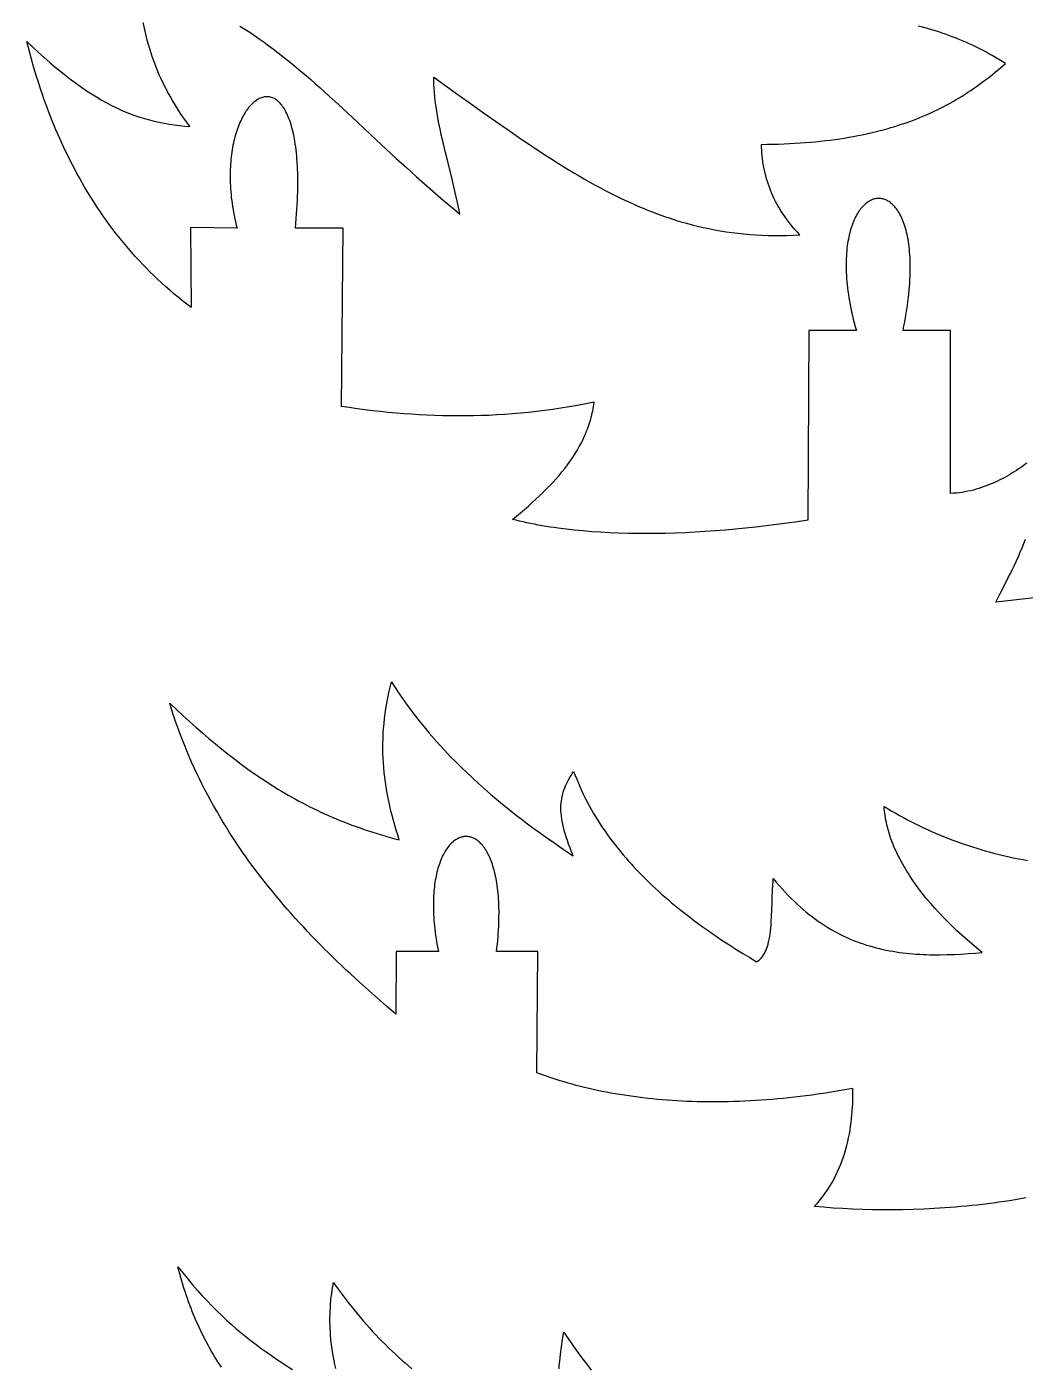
# Model space of a CAD drawing. Extents: x 2 to 372, y 3 to 246.
# Drawn here: x 107.7 to 151, y 124.4 to 182.4 of the extents above; entities that cross this region are included whole.
import ezdxf

# ---------------------------------------------------------------- set-up
doc = ezdxf.new("R2010")
doc.units = 0
doc.layers.add('Vetor', color=1, linetype='CONTINUOUS')

msp = doc.modelspace()

# ---------------------------------------------------------------- linework, layer by layer
at = {"layer": 'Vetor'}
for points in [[(151.059, 163.535), (150.972, 163.47), (150.883, 163.405), (150.792, 163.34), (150.698, 163.276), (150.603, 163.213), (150.506, 163.151), (150.407, 163.09), (150.306, 163.029), (150.203, 162.97), (150.099, 162.912), (149.993, 162.856), (149.886, 162.801), (149.777, 162.748), (149.666, 162.697), (149.554, 162.647), (149.441, 162.6), (149.327, 162.555), (149.211, 162.512), (149.095, 162.471), (148.977, 162.433), (148.858, 162.398), (148.739, 162.365), (148.618, 162.335), (148.496, 162.308), (148.374, 162.284), (148.251, 162.264), (148.128, 162.247), (148.003, 162.233), (147.879, 162.223), (147.753, 162.216), (147.753, 169.284), (145.691, 169.284), (145.729, 169.473), (145.764, 169.658), (145.797, 169.84), (145.827, 170.019), (145.855, 170.194), (145.88, 170.366), (145.902, 170.535), (145.922, 170.7), (145.94, 170.863), (145.955, 171.022), (145.969, 171.177), (145.98, 171.33), (145.988, 171.479), (145.995, 171.625), (145.999, 171.767), (146.002, 171.907), (146.002, 172.043), (146.001, 172.176), (145.997, 172.306), (145.992, 172.433), (145.984, 172.556), (145.975, 172.677), (145.965, 172.794), (145.952, 172.908), (145.938, 173.019), (145.922, 173.127), (145.905, 173.232), (145.886, 173.333), (145.865, 173.432), (145.843, 173.527), (145.82, 173.619), (145.795, 173.709), (145.769, 173.795), (145.742, 173.878), (145.713, 173.958), (145.684, 174.035), (145.653, 174.109), (145.621, 174.18), (145.588, 174.248), (145.553, 174.313), (145.518, 174.375), (145.482, 174.434), (145.446, 174.49), (145.408, 174.543), (145.369, 174.593), (145.33, 174.64), (145.29, 174.684), (145.249, 174.726), (145.208, 174.764), (145.166, 174.799), (145.124, 174.832), (145.081, 174.861), (145.037, 174.888), (144.994, 174.912), (144.949, 174.933), (144.905, 174.951), (144.86, 174.966), (144.815, 174.978), (144.77, 174.988), (144.725, 174.995), (144.679, 174.998), (144.633, 174.999), (144.588, 174.998), (144.542, 174.993), (144.497, 174.986), (144.452, 174.976), (144.406, 174.963), (144.361, 174.947), (144.317, 174.929), (144.272, 174.908), (144.228, 174.884), (144.184, 174.857), (144.141, 174.828), (144.098, 174.796), (144.055, 174.761), (144.014, 174.724), (143.972, 174.684), (143.932, 174.641), (143.892, 174.595), (143.852, 174.547), (143.814, 174.496), (143.776, 174.443), (143.739, 174.387), (143.703, 174.328), (143.668, 174.267), (143.634, 174.203), (143.601, 174.137), (143.569, 174.068), (143.539, 173.996), (143.509, 173.922), (143.48, 173.845), (143.453, 173.766), (143.427, 173.684), (143.403, 173.6), (143.379, 173.513), (143.358, 173.423), (143.337, 173.331), (143.318, 173.237), (143.301, 173.14), (143.285, 173.041), (143.271, 172.939), (143.259, 172.834), (143.248, 172.727), (143.239, 172.618), (143.232, 172.507), (143.226, 172.392), (143.223, 172.276), (143.221, 172.157), (143.222, 172.036), (143.224, 171.912), (143.229, 171.786), (143.236, 171.657), (143.245, 171.526), (143.256, 171.393), (143.269, 171.257), (143.284, 171.119), (143.302, 170.979), (143.323, 170.836), (143.345, 170.692), (143.37, 170.544), (143.398, 170.395), (143.428, 170.243), (143.461, 170.089), (143.496, 169.932), (143.534, 169.774), (143.575, 169.613), (143.619, 169.45), (143.665, 169.284), (141.603, 169.284), (141.567, 161.057), (141.113, 160.988), (140.66, 160.924), (140.208, 160.864), (139.758, 160.808), (139.31, 160.757), (138.864, 160.709), (138.42, 160.666), (137.978, 160.627), (137.54, 160.593), (137.104, 160.563), (136.672, 160.537), (136.243, 160.516), (135.817, 160.499), (135.396, 160.487), (134.979, 160.48), (134.566, 160.477), (134.158, 160.478), (133.755, 160.485), (133.357, 160.496), (132.964, 160.512), (132.577, 160.533), (132.196, 160.559), (131.821, 160.589), (131.453, 160.625), (131.09, 160.666), (130.735, 160.711), (130.56, 160.736), (130.387, 160.762), (130.215, 160.789), (130.046, 160.818), (129.878, 160.848), (129.712, 160.879), (129.549, 160.911), (129.387, 160.945), (129.227, 160.98), (129.069, 161.016), (128.913, 161.054), (128.76, 161.093), (128.937, 161.238), (129.11, 161.383), (129.281, 161.527), (129.448, 161.672), (129.611, 161.817), (129.771, 161.962), (129.926, 162.108), (130.078, 162.254), (130.226, 162.401), (130.37, 162.549), (130.51, 162.697), (130.646, 162.846), (130.777, 162.996), (130.903, 163.147), (131.025, 163.3), (131.143, 163.453), (131.256, 163.608), (131.363, 163.765), (131.466, 163.923), (131.564, 164.083), (131.656, 164.244), (131.744, 164.408), (131.826, 164.573), (131.902, 164.741), (131.938, 164.825), (131.973, 164.91), (132.006, 164.996), (132.038, 165.082), (132.069, 165.169), (132.098, 165.257), (132.125, 165.345), (132.151, 165.433), (132.176, 165.523), (132.199, 165.613), (132.22, 165.703), (132.241, 165.795), (132.259, 165.887), (132.276, 165.98), (132.291, 166.073), (132.305, 166.167), (131.94, 166.096), (131.578, 166.03), (131.219, 165.968), (130.862, 165.911), (130.508, 165.859), (130.156, 165.811), (129.806, 165.768), (129.458, 165.73), (129.112, 165.695), (128.767, 165.665), (128.424, 165.64), (128.083, 165.618), (127.743, 165.601), (127.404, 165.588), (127.066, 165.579), (126.729, 165.574), (126.393, 165.573), (126.057, 165.575), (125.722, 165.582), (125.387, 165.592), (125.052, 165.606), (124.718, 165.624), (124.383, 165.645), (124.048, 165.669), (123.712, 165.698), (123.377, 165.729), (123.04, 165.764), (122.703, 165.802), (122.365, 165.843), (122.025, 165.888), (121.685, 165.935), (121.343, 165.986), (121.415, 173.706), (119.353, 173.706), (119.372, 173.917), (119.389, 174.124), (119.404, 174.326), (119.417, 174.524), (119.428, 174.717), (119.437, 174.906), (119.444, 175.091), (119.449, 175.271), (119.452, 175.447), (119.454, 175.619), (119.453, 175.787), (119.451, 175.95), (119.448, 176.109), (119.442, 176.264), (119.435, 176.415), (119.427, 176.562), (119.417, 176.705), (119.405, 176.844), (119.392, 176.979), (119.377, 177.11), (119.361, 177.237), (119.344, 177.36), (119.325, 177.479), (119.305, 177.594), (119.284, 177.706), (119.261, 177.813), (119.237, 177.917), (119.212, 178.017), (119.186, 178.113), (119.159, 178.206), (119.131, 178.295), (119.101, 178.38), (119.071, 178.462), (119.04, 178.54), (119.008, 178.615), (118.975, 178.686), (118.941, 178.753), (118.906, 178.817), (118.87, 178.878), (118.834, 178.935), (118.797, 178.989), (118.759, 179.039), (118.721, 179.086), (118.682, 179.13), (118.643, 179.17), (118.603, 179.207), (118.562, 179.241), (118.521, 179.272), (118.48, 179.299), (118.438, 179.324), (118.395, 179.345), (118.353, 179.363), (118.31, 179.378), (118.267, 179.39), (118.223, 179.399), (118.18, 179.405), (118.136, 179.407), (118.092, 179.407), (118.049, 179.405), (118.005, 179.399), (117.961, 179.39), (117.917, 179.379), (117.873, 179.364), (117.829, 179.347), (117.785, 179.327), (117.742, 179.305), (117.698, 179.279), (117.655, 179.252), (117.613, 179.221), (117.57, 179.188), (117.528, 179.152), (117.486, 179.114), (117.445, 179.073), (117.404, 179.029), (117.363, 178.983), (117.323, 178.935), (117.284, 178.884), (117.245, 178.831), (117.207, 178.775), (117.169, 178.717), (117.132, 178.657), (117.096, 178.595), (117.061, 178.53), (117.026, 178.463), (116.992, 178.394), (116.959, 178.322), (116.927, 178.249), (116.896, 178.173), (116.866, 178.095), (116.837, 178.015), (116.809, 177.933), (116.782, 177.849), (116.756, 177.763), (116.731, 177.675), (116.708, 177.585), (116.685, 177.494), (116.664, 177.4), (116.644, 177.304), (116.626, 177.207), (116.609, 177.108), (116.593, 177.007), (116.579, 176.904), (116.566, 176.8), (116.554, 176.693), (116.545, 176.586), (116.536, 176.476), (116.53, 176.365), (116.524, 176.252), (116.521, 176.138), (116.519, 176.022), (116.519, 175.905), (116.521, 175.786), (116.525, 175.666), (116.53, 175.544), (116.538, 175.421), (116.547, 175.297), (116.558, 175.171), (116.572, 175.044), (116.587, 174.916), (116.604, 174.786), (116.623, 174.655), (116.645, 174.523), (116.669, 174.39), (116.694, 174.255), (116.723, 174.12), (116.753, 173.983), (116.786, 173.845), (116.821, 173.706), (114.795, 173.743), (114.837, 170.271), (114.643, 170.419), (114.453, 170.568), (114.266, 170.72), (114.082, 170.872), (113.901, 171.027), (113.724, 171.183), (113.549, 171.341), (113.377, 171.5), (113.209, 171.661), (113.043, 171.824), (112.88, 171.988), (112.72, 172.153), (112.564, 172.32), (112.409, 172.488), (112.258, 172.657), (112.11, 172.828), (111.964, 172.999), (111.821, 173.172), (111.681, 173.347), (111.543, 173.522), (111.408, 173.698), (111.276, 173.876), (111.146, 174.055), (111.019, 174.234), (110.894, 174.414), (110.772, 174.596), (110.652, 174.778), (110.535, 174.961), (110.42, 175.145), (110.308, 175.33), (110.198, 175.515), (110.09, 175.701), (109.985, 175.888), (109.882, 176.075), (109.781, 176.263), (109.682, 176.451), (109.586, 176.64), (109.492, 176.83), (109.399, 177.02), (109.309, 177.21), (109.221, 177.401), (109.135, 177.592), (109.052, 177.783), (108.97, 177.974), (108.89, 178.166), (108.812, 178.358), (108.736, 178.55), (108.661, 178.742), (108.589, 178.934), (108.518, 179.126), (108.45, 179.318), (108.383, 179.51), (108.317, 179.703), (108.254, 179.894), (108.192, 180.086), (108.132, 180.278), (108.016, 180.66), (107.907, 181.042), (107.804, 181.421), (107.706, 181.799), (107.963, 181.557), (108.215, 181.326), (108.462, 181.104), (108.704, 180.893), (108.942, 180.691), (109.176, 180.498), (109.406, 180.315), (109.633, 180.14), (109.856, 179.974), (110.076, 179.817), (110.294, 179.669), (110.509, 179.528), (110.722, 179.396), (110.934, 179.271), (111.144, 179.153), (111.353, 179.044), (111.561, 178.941), (111.665, 178.892), (111.769, 178.845), (111.872, 178.8), (111.976, 178.756), (112.079, 178.714), (112.183, 178.673), (112.39, 178.597), (112.599, 178.527), (112.808, 178.462), (113.018, 178.404), (113.229, 178.351), (113.443, 178.303), (113.658, 178.26), (113.876, 178.222), (114.097, 178.189), (114.32, 178.16), (114.547, 178.136), (114.777, 178.115), (114.637, 178.306), (114.503, 178.496), (114.374, 178.685), (114.251, 178.873), (114.133, 179.06), (114.021, 179.247), (113.914, 179.434), (113.812, 179.62), (113.714, 179.806), (113.621, 179.992), (113.533, 180.178), (113.45, 180.363), (113.371, 180.549), (113.296, 180.735), (113.225, 180.922), (113.158, 181.108), (113.095, 181.296), (113.035, 181.484), (112.98, 181.672), (112.927, 181.862), (112.878, 182.052), (112.832, 182.244), (112.789, 182.436), (112.749, 182.63)], [(116.947, 182.468), (117.159, 182.335), (117.369, 182.198), (117.577, 182.058), (117.785, 181.915), (117.991, 181.768), (118.197, 181.619), (118.401, 181.466), (118.605, 181.311), (118.807, 181.153), (119.01, 180.992), (119.211, 180.828), (119.412, 180.662), (119.613, 180.493), (119.814, 180.322), (120.015, 180.149), (120.215, 179.973), (120.416, 179.795), (120.818, 179.434), (121.222, 179.065), (121.627, 178.69), (122.037, 178.308), (122.868, 177.53), (123.291, 177.134), (123.721, 176.735), (124.159, 176.334), (124.604, 175.93), (125.059, 175.526), (125.289, 175.323), (125.523, 175.121), (125.759, 174.918), (125.997, 174.716), (126.239, 174.514), (126.483, 174.312), (126.447, 174.498), (126.408, 174.686), (126.367, 174.875), (126.325, 175.065), (126.236, 175.447), (126.142, 175.831), (125.95, 176.603), (125.855, 176.989), (125.763, 177.372), (125.675, 177.753), (125.634, 177.942), (125.595, 178.13), (125.557, 178.317), (125.523, 178.503), (125.49, 178.687), (125.461, 178.869), (125.434, 179.05), (125.411, 179.228), (125.392, 179.405), (125.376, 179.58), (125.364, 179.752), (125.356, 179.922), (125.353, 180.089), (125.354, 180.254), (126.455, 179.465), (126.988, 179.084), (127.51, 178.713), (128.023, 178.351), (128.528, 177.999), (129.024, 177.657), (129.513, 177.326), (129.755, 177.164), (129.995, 177.006), (130.235, 176.85), (130.472, 176.697), (130.709, 176.547), (130.945, 176.4), (131.18, 176.256), (131.413, 176.115), (131.646, 175.976), (131.879, 175.842), (132.111, 175.71), (132.342, 175.581), (132.573, 175.456), (132.804, 175.334), (133.034, 175.215), (133.265, 175.099), (133.495, 174.987), (133.726, 174.879), (133.957, 174.774), (134.188, 174.672), (134.42, 174.574), (134.652, 174.48), (134.885, 174.389), (135.119, 174.302), (135.353, 174.218), (135.589, 174.139), (135.825, 174.063), (136.063, 173.991), (136.302, 173.923), (136.542, 173.858), (136.784, 173.798), (137.028, 173.742), (137.273, 173.69), (137.52, 173.642), (137.768, 173.598), (138.019, 173.558), (138.272, 173.522), (138.527, 173.491), (138.784, 173.464), (139.044, 173.441), (139.306, 173.423), (139.571, 173.409), (139.838, 173.4), (140.109, 173.395), (140.382, 173.394), (140.658, 173.399), (140.937, 173.407), (141.22, 173.421), (141.109, 173.538), (141.002, 173.656), (140.9, 173.775), (140.802, 173.894), (140.708, 174.014), (140.619, 174.134), (140.534, 174.255), (140.453, 174.376), (140.376, 174.498), (140.302, 174.62), (140.233, 174.743), (140.167, 174.865), (140.106, 174.988), (140.048, 175.112), (139.993, 175.236), (139.942, 175.359), (139.895, 175.483), (139.851, 175.608), (139.81, 175.732), (139.772, 175.856), (139.738, 175.981), (139.707, 176.105), (139.679, 176.229), (139.654, 176.354), (139.632, 176.478), (139.613, 176.602), (139.597, 176.726), (139.583, 176.85), (139.573, 176.973), (139.565, 177.097), (139.559, 177.22), (139.556, 177.343), (139.806, 177.345), (140.052, 177.35), (140.294, 177.357), (140.534, 177.366), (140.769, 177.377), (141.001, 177.389), (141.23, 177.404), (141.456, 177.42), (141.678, 177.438), (141.897, 177.459), (142.112, 177.481), (142.325, 177.504), (142.534, 177.53), (142.741, 177.557), (142.944, 177.587), (143.144, 177.617), (143.342, 177.65), (143.536, 177.684), (143.728, 177.721), (143.917, 177.758), (144.103, 177.798), (144.286, 177.839), (144.467, 177.882), (144.645, 177.926), (144.821, 177.972), (144.994, 178.02), (145.164, 178.069), (145.332, 178.12), (145.498, 178.172), (145.661, 178.226), (145.822, 178.281), (145.981, 178.338), (146.137, 178.396), (146.292, 178.456), (146.444, 178.517), (146.594, 178.58), (146.742, 178.644), (146.888, 178.709), (147.032, 178.776), (147.174, 178.844), (147.315, 178.914), (147.453, 178.985), (147.59, 179.057), (147.725, 179.131), (147.858, 179.205), (147.99, 179.281), (148.12, 179.359), (148.249, 179.437), (148.376, 179.517), (148.502, 179.598), (148.626, 179.68), (148.749, 179.763), (148.87, 179.848), (148.991, 179.933), (149.11, 180.02), (149.227, 180.108), (149.344, 180.197), (149.46, 180.287), (149.688, 180.47), (149.912, 180.657), (150.133, 180.848), (149.989, 180.938), (149.846, 181.025), (149.702, 181.11), (149.559, 181.193), (149.415, 181.273), (149.272, 181.351), (149.128, 181.426), (148.984, 181.5), (148.839, 181.571), (148.695, 181.64), (148.551, 181.706), (148.406, 181.771), (148.261, 181.834), (148.115, 181.894), (147.97, 181.953), (147.824, 182.009), (147.678, 182.064), (147.531, 182.116), (147.384, 182.167), (147.237, 182.216), (147.089, 182.263), (146.941, 182.308), (146.793, 182.351), (146.643, 182.392), (146.494, 182.432), (146.344, 182.47)], [(152.927, 157.867), (149.707, 157.504), (149.886, 157.857), (150.069, 158.212), (150.252, 158.571), (150.343, 158.751), (150.433, 158.933), (150.521, 159.115), (150.607, 159.299), (150.691, 159.483), (150.773, 159.669), (150.851, 159.855), (150.926, 160.043), (150.997, 160.232)], [(151.017, 131.69), (150.781, 131.648), (150.545, 131.608), (150.309, 131.57), (150.074, 131.534), (149.838, 131.5), (149.603, 131.468), (149.368, 131.437), (149.134, 131.409), (148.899, 131.382), (148.666, 131.357), (148.433, 131.333), (148.2, 131.312), (147.968, 131.292), (147.736, 131.273), (147.505, 131.256), (147.275, 131.241), (147.045, 131.228), (146.816, 131.216), (146.588, 131.205), (146.135, 131.189), (145.685, 131.178), (145.239, 131.173), (144.797, 131.174), (144.36, 131.18), (143.928, 131.191), (143.501, 131.207), (143.079, 131.227), (142.664, 131.252), (142.254, 131.282), (141.852, 131.316), (141.915, 131.387), (141.978, 131.459), (142.038, 131.531), (142.098, 131.604), (142.212, 131.751), (142.32, 131.9), (142.423, 132.051), (142.519, 132.203), (142.611, 132.358), (142.697, 132.513), (142.778, 132.671), (142.854, 132.829), (142.925, 132.989), (142.991, 133.15), (143.052, 133.312), (143.109, 133.474), (143.162, 133.638), (143.21, 133.802), (143.254, 133.967), (143.295, 134.132), (143.331, 134.298), (143.364, 134.464), (143.393, 134.63), (143.418, 134.796), (143.44, 134.962), (143.459, 135.128), (143.475, 135.293), (143.488, 135.458), (143.499, 135.623), (143.506, 135.787), (143.511, 135.95), (143.514, 136.113), (143.515, 136.274), (143.513, 136.435), (143.255, 136.387), (142.999, 136.342), (142.743, 136.299), (142.489, 136.258), (142.236, 136.219), (141.984, 136.182), (141.734, 136.147), (141.484, 136.114), (141.236, 136.083), (140.989, 136.054), (140.743, 136.027), (140.499, 136.002), (140.255, 135.979), (140.013, 135.957), (139.773, 135.938), (139.533, 135.921), (139.295, 135.906), (139.059, 135.892), (138.823, 135.881), (138.589, 135.871), (138.357, 135.863), (138.125, 135.857), (137.895, 135.853), (137.667, 135.851), (137.44, 135.85), (137.214, 135.851), (136.99, 135.854), (136.767, 135.859), (136.546, 135.866), (136.326, 135.874), (136.108, 135.884), (135.891, 135.896), (135.675, 135.909), (135.462, 135.924), (135.249, 135.941), (135.039, 135.96), (134.829, 135.98), (134.622, 136.002), (134.416, 136.025), (134.211, 136.05), (134.009, 136.077), (133.807, 136.106), (133.608, 136.135), (133.41, 136.167), (133.214, 136.2), (133.019, 136.235), (132.826, 136.271), (132.635, 136.308), (132.446, 136.347), (132.258, 136.388), (132.072, 136.43), (131.888, 136.474), (131.705, 136.519), (131.525, 136.566), (131.346, 136.614), (131.169, 136.663), (130.993, 136.714), (130.82, 136.766), (130.648, 136.82), (130.478, 136.875), (130.31, 136.931), (130.144, 136.989), (129.98, 137.048), (129.818, 137.108), (129.863, 142.362), (128.067, 142.362), (128.086, 142.526), (128.103, 142.688), (128.119, 142.847), (128.132, 143.003), (128.144, 143.157), (128.153, 143.307), (128.161, 143.454), (128.167, 143.599), (128.172, 143.741), (128.174, 143.879), (128.175, 144.015), (128.175, 144.148), (128.172, 144.279), (128.168, 144.406), (128.163, 144.531), (128.156, 144.653), (128.147, 144.772), (128.137, 144.888), (128.125, 145.001), (128.113, 145.112), (128.098, 145.22), (128.083, 145.325), (128.066, 145.428), (128.048, 145.527), (128.028, 145.624), (128.008, 145.718), (127.986, 145.81), (127.963, 145.898), (127.939, 145.984), (127.914, 146.068), (127.888, 146.148), (127.861, 146.226), (127.833, 146.301), (127.804, 146.374), (127.774, 146.444), (127.743, 146.511), (127.711, 146.576), (127.679, 146.637), (127.646, 146.697), (127.612, 146.753), (127.577, 146.807), (127.542, 146.859), (127.506, 146.908), (127.469, 146.954), (127.432, 146.998), (127.394, 147.039), (127.356, 147.077), (127.317, 147.113), (127.278, 147.147), (127.238, 147.177), (127.198, 147.206), (127.158, 147.232), (127.117, 147.255), (127.076, 147.275), (127.035, 147.294), (126.993, 147.309), (126.952, 147.323), (126.91, 147.333), (126.868, 147.342), (126.826, 147.347), (126.784, 147.351), (126.742, 147.351), (126.7, 147.35), (126.658, 147.346), (126.616, 147.339), (126.574, 147.33), (126.532, 147.319), (126.491, 147.305), (126.449, 147.289), (126.408, 147.271), (126.367, 147.25), (126.327, 147.226), (126.287, 147.201), (126.247, 147.173), (126.207, 147.142), (126.168, 147.11), (126.13, 147.075), (126.092, 147.037), (126.054, 146.997), (126.017, 146.955), (125.981, 146.911), (125.945, 146.864), (125.91, 146.815), (125.876, 146.764), (125.842, 146.711), (125.81, 146.655), (125.778, 146.597), (125.746, 146.536), (125.716, 146.474), (125.686, 146.409), (125.658, 146.342), (125.63, 146.273), (125.604, 146.201), (125.578, 146.127), (125.554, 146.052), (125.53, 145.973), (125.508, 145.893), (125.487, 145.811), (125.467, 145.726), (125.448, 145.639), (125.431, 145.55), (125.414, 145.459), (125.4, 145.366), (125.386, 145.271), (125.374, 145.173), (125.363, 145.073), (125.354, 144.972), (125.346, 144.868), (125.34, 144.762), (125.335, 144.654), (125.332, 144.544), (125.33, 144.432), (125.331, 144.317), (125.332, 144.201), (125.336, 144.083), (125.341, 143.963), (125.348, 143.84), (125.357, 143.716), (125.368, 143.589), (125.38, 143.461), (125.395, 143.33), (125.411, 143.198), (125.429, 143.063), (125.45, 142.927), (125.472, 142.789), (125.497, 142.648), (125.523, 142.506), (125.552, 142.362), (123.711, 142.362), (123.706, 139.654), (123.304, 139.995), (122.906, 140.34), (122.511, 140.688), (122.121, 141.04), (121.734, 141.395), (121.542, 141.575), (121.352, 141.755), (121.162, 141.937), (120.974, 142.12), (120.787, 142.303), (120.602, 142.488), (120.417, 142.674), (120.235, 142.861), (120.053, 143.05), (119.873, 143.239), (119.694, 143.43), (119.517, 143.622), (119.341, 143.816), (119.167, 144.011), (118.995, 144.207), (118.824, 144.404), (118.655, 144.603), (118.488, 144.803), (118.322, 145.005), (118.158, 145.208), (117.996, 145.412), (117.836, 145.618), (117.677, 145.826), (117.521, 146.035), (117.366, 146.245), (117.214, 146.458), (117.063, 146.671), (116.915, 146.887), (116.769, 147.104), (116.625, 147.323), (116.483, 147.543), (116.343, 147.765), (116.206, 147.989), (116.07, 148.215), (115.937, 148.442), (115.807, 148.671), (115.679, 148.902), (115.553, 149.135), (115.43, 149.37), (115.309, 149.606), (115.191, 149.845), (115.075, 150.085), (114.962, 150.328), (114.851, 150.572), (114.744, 150.819), (114.638, 151.067), (114.536, 151.317), (114.437, 151.57), (114.34, 151.825), (114.246, 152.081), (114.155, 152.34), (114.067, 152.601), (113.982, 152.864), (113.9, 153.13), (114.188, 152.861), (114.474, 152.598), (114.758, 152.341), (115.04, 152.089), (115.321, 151.843), (115.602, 151.603), (115.882, 151.368), (116.162, 151.138), (116.442, 150.915), (116.723, 150.696), (117.005, 150.483), (117.288, 150.275), (117.574, 150.073), (117.862, 149.876), (118.152, 149.684), (118.298, 149.59), (118.445, 149.498), (118.593, 149.406), (118.742, 149.316), (118.891, 149.228), (119.042, 149.14), (119.194, 149.054), (119.347, 148.97), (119.501, 148.886), (119.656, 148.804), (119.812, 148.723), (119.97, 148.643), (120.128, 148.565), (120.289, 148.488), (120.45, 148.412), (120.614, 148.337), (120.778, 148.264), (120.944, 148.191), (121.112, 148.12), (121.282, 148.051), (121.453, 147.982), (121.626, 147.915), (121.8, 147.849), (121.977, 147.784), (122.155, 147.721), (122.336, 147.659), (122.518, 147.597), (122.702, 147.538), (122.889, 147.479), (123.077, 147.421), (123.268, 147.365), (123.461, 147.31), (123.656, 147.256), (123.854, 147.203), (123.785, 147.417), (123.72, 147.629), (123.657, 147.84), (123.598, 148.05), (123.542, 148.259), (123.49, 148.467), (123.441, 148.675), (123.395, 148.883), (123.353, 149.09), (123.315, 149.297), (123.28, 149.504), (123.249, 149.71), (123.222, 149.917), (123.198, 150.125), (123.179, 150.332), (123.163, 150.541), (123.152, 150.75), (123.145, 150.959), (123.141, 151.17), (123.142, 151.382), (123.148, 151.595), (123.158, 151.809), (123.172, 152.024), (123.19, 152.242), (123.214, 152.46), (123.241, 152.681), (123.274, 152.904), (123.311, 153.129), (123.353, 153.355), (123.4, 153.585), (123.452, 153.816), (123.509, 154.05), (123.603, 153.904), (123.698, 153.758), (123.794, 153.613), (123.892, 153.47), (123.991, 153.328), (124.09, 153.187), (124.191, 153.047), (124.293, 152.908), (124.396, 152.77), (124.501, 152.633), (124.712, 152.363), (124.928, 152.097), (125.148, 151.834), (125.371, 151.576), (125.599, 151.322), (125.83, 151.071), (126.065, 150.824), (126.304, 150.581), (126.546, 150.341), (126.791, 150.105), (127.04, 149.872), (127.292, 149.642), (127.547, 149.415), (127.805, 149.191), (128.066, 148.97), (128.33, 148.752), (128.597, 148.537), (128.866, 148.324), (129.137, 148.114), (129.412, 147.906), (129.688, 147.701), (129.967, 147.498), (130.248, 147.297), (130.531, 147.098), (130.816, 146.901), (131.103, 146.706), (131.391, 146.513), (131.319, 146.689), (131.253, 146.858), (131.192, 147.021), (131.137, 147.178), (131.086, 147.33), (131.042, 147.476), (131.002, 147.616), (130.967, 147.752), (130.938, 147.883), (130.913, 148.009), (130.893, 148.132), (130.878, 148.25), (130.867, 148.365), (130.861, 148.476), (130.859, 148.584), (130.861, 148.689), (130.868, 148.791), (130.879, 148.891), (130.894, 148.989), (130.913, 149.085), (130.935, 149.179), (130.962, 149.271), (130.992, 149.363), (131.025, 149.453), (131.062, 149.543), (131.103, 149.633), (131.146, 149.722), (131.193, 149.811), (131.243, 149.901), (131.296, 149.991), (131.352, 150.082), (131.41, 150.174), (131.475, 150), (131.543, 149.828), (131.614, 149.657), (131.687, 149.487), (131.764, 149.319), (131.843, 149.153), (131.924, 148.988), (132.009, 148.825), (132.096, 148.664), (132.185, 148.504), (132.277, 148.345), (132.371, 148.188), (132.468, 148.033), (132.567, 147.879), (132.668, 147.726), (132.771, 147.576), (132.877, 147.426), (132.985, 147.278), (133.094, 147.132), (133.206, 146.987), (133.32, 146.843), (133.435, 146.701), (133.553, 146.56), (133.672, 146.421), (133.793, 146.283), (133.916, 146.146), (134.04, 146.011), (134.166, 145.878), (134.294, 145.745), (134.423, 145.615), (134.553, 145.485), (134.685, 145.357), (134.819, 145.23), (134.953, 145.104), (135.089, 144.98), (135.226, 144.857), (135.364, 144.736), (135.503, 144.616), (135.644, 144.497), (135.785, 144.379), (135.927, 144.263), (136.07, 144.148), (136.359, 143.921), (136.651, 143.7), (136.945, 143.484), (137.241, 143.272), (137.539, 143.065), (137.839, 142.863), (138.139, 142.666), (138.44, 142.473), (138.742, 142.285), (139.042, 142.101), (139.343, 141.922), (139.379, 141.944), (139.414, 141.969), (139.448, 141.995), (139.48, 142.023), (139.511, 142.053), (139.541, 142.085), (139.569, 142.118), (139.597, 142.153), (139.623, 142.19), (139.647, 142.228), (139.671, 142.267), (139.694, 142.308), (139.715, 142.351), (139.736, 142.395), (139.773, 142.486), (139.807, 142.583), (139.838, 142.685), (139.864, 142.791), (139.888, 142.902), (139.909, 143.016), (139.927, 143.134), (139.943, 143.255), (139.956, 143.38), (139.968, 143.507), (139.978, 143.636), (139.993, 143.901), (140.004, 144.171), (140.013, 144.445), (140.021, 144.72), (140.031, 144.994), (140.045, 145.264), (140.054, 145.396), (140.064, 145.527), (140.191, 145.373), (140.319, 145.223), (140.447, 145.078), (140.576, 144.937), (140.706, 144.801), (140.836, 144.669), (140.966, 144.542), (141.097, 144.418), (141.229, 144.299), (141.361, 144.184), (141.493, 144.073), (141.626, 143.966), (141.76, 143.863), (141.894, 143.764), (142.028, 143.669), (142.163, 143.577), (142.298, 143.489), (142.434, 143.404), (142.571, 143.324), (142.708, 143.246), (142.845, 143.172), (142.982, 143.101), (143.121, 143.034), (143.259, 142.97), (143.398, 142.909), (143.538, 142.851), (143.678, 142.796), (143.818, 142.744), (143.959, 142.695), (144.1, 142.649), (144.241, 142.606), (144.383, 142.565), (144.526, 142.527), (144.669, 142.492), (144.812, 142.459), (144.955, 142.429), (145.099, 142.401), (145.244, 142.375), (145.388, 142.352), (145.534, 142.331), (145.679, 142.312), (145.825, 142.295), (145.971, 142.28), (146.118, 142.267), (146.265, 142.256), (146.412, 142.247), (146.559, 142.239), (146.707, 142.234), (146.856, 142.229), (147.004, 142.227), (147.303, 142.226), (147.602, 142.231), (147.903, 142.241), (148.205, 142.256), (148.508, 142.275), (148.812, 142.297), (149.118, 142.322), (148.89, 142.509), (148.666, 142.698), (148.448, 142.887), (148.234, 143.078), (148.026, 143.27), (147.823, 143.463), (147.626, 143.658), (147.434, 143.853), (147.248, 144.049), (147.068, 144.246), (146.894, 144.444), (146.726, 144.642), (146.565, 144.841), (146.409, 145.04), (146.261, 145.241), (146.119, 145.441), (145.984, 145.642), (145.919, 145.742), (145.856, 145.843), (145.795, 145.944), (145.735, 146.044), (145.677, 146.145), (145.621, 146.246), (145.567, 146.347), (145.515, 146.448), (145.465, 146.548), (145.416, 146.649), (145.37, 146.75), (145.325, 146.851), (145.282, 146.952), (145.242, 147.052), (145.203, 147.153), (145.166, 147.254), (145.132, 147.354), (145.099, 147.455), (145.068, 147.555), (145.04, 147.655), (145.013, 147.756), (144.989, 147.856), (144.967, 147.956), (144.946, 148.056), (144.928, 148.155), (144.913, 148.255), (144.899, 148.355), (144.887, 148.454), (144.878, 148.553), (144.871, 148.652), (145.038, 148.551), (145.205, 148.452), (145.373, 148.355), (145.542, 148.26), (145.711, 148.167), (145.882, 148.076), (146.053, 147.987), (146.225, 147.901), (146.398, 147.816), (146.572, 147.733), (146.746, 147.652), (146.921, 147.574), (147.096, 147.497), (147.272, 147.423), (147.449, 147.35), (147.626, 147.279), (147.804, 147.211), (147.982, 147.144), (148.161, 147.08), (148.341, 147.017), (148.521, 146.956), (148.701, 146.898), (148.882, 146.841), (149.063, 146.786), (149.245, 146.734), (149.427, 146.683), (149.609, 146.634), (149.792, 146.587), (149.974, 146.542), (150.158, 146.499), (150.341, 146.458), (150.525, 146.419), (150.709, 146.382), (150.893, 146.347), (151.078, 146.314)], [(116.139, 124.354), (115.989, 124.586), (115.842, 124.824), (115.771, 124.945), (115.7, 125.067), (115.631, 125.19), (115.562, 125.314), (115.495, 125.439), (115.429, 125.566), (115.363, 125.694), (115.299, 125.824), (115.236, 125.954), (115.174, 126.086), (115.113, 126.22), (115.053, 126.354), (114.995, 126.491), (114.937, 126.628), (114.881, 126.767), (114.826, 126.907), (114.772, 127.049), (114.719, 127.192), (114.667, 127.337), (114.617, 127.483), (114.567, 127.631), (114.519, 127.78), (114.472, 127.931), (114.426, 128.083), (114.382, 128.237), (114.338, 128.393), (114.296, 128.55), (114.256, 128.708), (114.469, 128.438), (114.681, 128.177), (114.893, 127.926), (115.104, 127.684), (115.314, 127.45), (115.524, 127.224), (115.734, 127.007), (115.944, 126.797), (116.154, 126.593), (116.364, 126.397), (116.575, 126.206), (116.787, 126.022), (117, 125.842), (117.214, 125.668), (117.429, 125.498), (117.646, 125.333), (117.864, 125.171), (118.085, 125.013), (118.307, 124.857), (118.532, 124.705), (118.759, 124.554), (118.989, 124.405), (119.222, 124.257)], [(121.095, 124.302), (121.06, 124.465), (121.028, 124.627), (120.998, 124.786), (120.971, 124.945), (120.946, 125.102), (120.925, 125.258), (120.906, 125.413), (120.89, 125.567), (120.876, 125.72), (120.865, 125.873), (120.857, 126.025), (120.851, 126.178), (120.849, 126.329), (120.849, 126.481), (120.851, 126.633), (120.856, 126.785), (120.864, 126.938), (120.875, 127.091), (120.888, 127.245), (120.905, 127.399), (120.923, 127.554), (120.945, 127.711), (120.969, 127.868), (120.996, 128.027), (121.122, 127.849), (121.249, 127.674), (121.377, 127.502), (121.506, 127.332), (121.635, 127.164), (121.765, 126.999), (121.896, 126.836), (122.027, 126.675), (122.159, 126.517), (122.292, 126.361), (122.426, 126.208), (122.561, 126.057), (122.697, 125.908), (122.833, 125.761), (122.97, 125.617), (123.109, 125.474), (123.248, 125.334), (123.388, 125.196), (123.529, 125.06), (123.672, 124.926), (123.815, 124.795), (123.959, 124.665), (124.105, 124.537), (124.251, 124.411), (124.399, 124.288)], [(130.777, 124.279), (130.79, 124.439), (130.806, 124.598), (130.823, 124.757), (130.842, 124.917), (130.884, 125.236), (130.933, 125.556), (130.985, 125.876), (131.127, 125.661), (131.271, 125.449), (131.416, 125.239), (131.564, 125.032), (131.714, 124.827), (131.865, 124.625), (132.019, 124.425), (132.174, 124.227)]]:
    msp.add_lwpolyline(points, dxfattribs=at)

doc.saveas('drawing.dxf')
